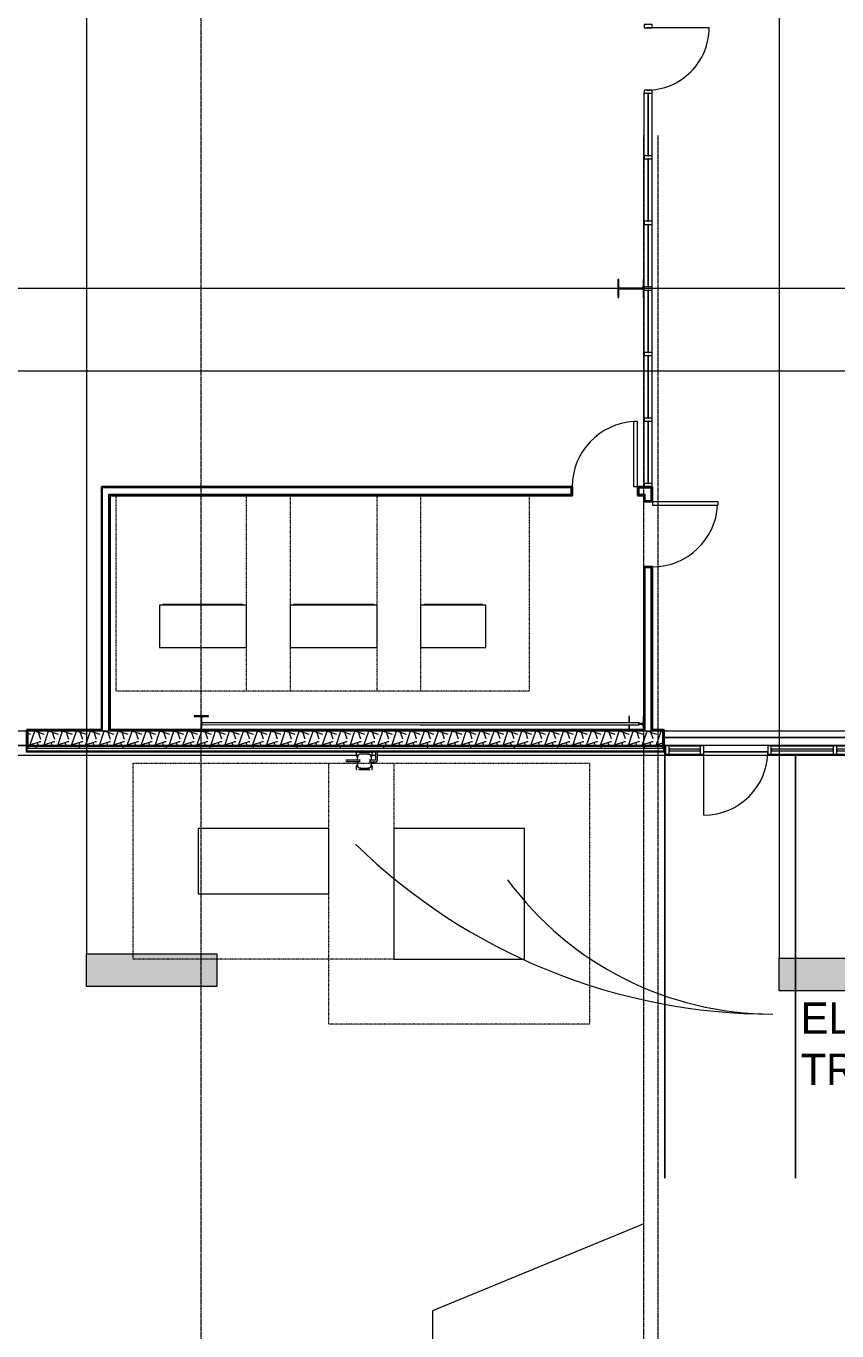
# Model space of a CAD drawing. Header units: inches. Extents: x 25369 to 33161, y -23509 to -20274.
# Drawn here: x 28388 to 28835, y -23118 to -22398 of the extents above; entities that cross this region are included whole.
import ezdxf

# ---------------------------------------------------------------- set-up
doc = ezdxf.new("R2010")
doc.units = ezdxf.units.IN
doc.header["$MEASUREMENT"] = 0
doc.linetypes.add('Dash', pattern=[0.25, 0.125, -0.125])
doc.linetypes.add('Grid Line 1_2_', pattern=[0.875, 0.5, -0.125, 0.125, -0.125])
for name, color, linetype, lineweight in [('A-DOOR', 31, 'Continuous', 9), ('A-FLOR', 192, 'Continuous', 9), ('A-GLAZ-CURT', 52, 'Continuous', 9), ('A-GLAZ-CWMG', 51, 'Continuous', 9), ('A-WALL', 113, 'Continuous', 9), ('A-WALL-PATT', 111, 'Continuous', 25), ('C-TOPO', 7, 'Continuous', 9), ('Conc', 7, 'Continuous', 13), ('E-ELEC-EQPM', 71, 'Continuous', 9), ('G-ANNO-SYMB', 111, 'Continuous', 9), ('G-ANNO-TEXT', 231, 'Continuous', 9), ('I-WALL', 2, 'Continuous', 9), ('L-SITE-WALL', 31, 'Continuous', 9), ('P-SANR-FIXT', 6, 'Continuous', 9), ('S-BEAM', 12, 'Continuous', 9), ('S-COLS', 52, 'Continuous', 9), ('S-GRID', 1, 'Continuous', 9)]:
    doc.layers.add(name, color=color, linetype=linetype, lineweight=lineweight)
doc.styles.add('Century Gothic', font='GOTHIC.TTF', dxfattribs={"height": 17.245342})
pattern_1 = [(0, (5929.126, 0), (61.44, 15.36), [2.534, -43.546, 2.534, -43.546, -245.76]), (0, (5929.126, 0), (61.44, 15.36), [-92.16, 2.534, -89.626, 2.534, -43.546, -107.52]), (0, (5929.126, 0), (61.44, 15.36), [-230.4, 2.534, -28.186, 2.534, -74.266]), (120, (5952.166, 7.68), (-44.02215, 45.528601), [2.534, -43.546, 2.534, -43.546, -245.76]), (120, (5952.166, 7.68), (-44.02215, 45.528601), [-92.16, 2.534, -89.626, 2.534, -43.546, -107.52]), (120, (5952.166, 7.68), (-44.02215, 45.528601), [-230.4, 2.534, -28.186, 2.534, -74.266]), (240, (5959.846, 38.4), (-17.41785, -60.888601), [2.534, -43.546, 2.534, -43.546, -245.76]), (240, (5959.846, 38.4), (-17.41785, -60.888601), [-92.16, 2.534, -89.626, 2.534, -43.546, -107.52]), (240, (5959.846, 38.4), (-17.41785, -60.888601), [-230.4, 2.534, -28.186, 2.534, -74.266])]

# ---------------------------------------------------------------- blocks, each defined once
blk = doc.blocks.new('Struct_Xcel_Sports Complex_rvt-2-Overall Floor Plan')
at = {"layer": 'A-FLOR', "color": 7}
blk.add_line((22941.27, -22790.8), (22810.7, -22790.8), dxfattribs=at)
at = {"layer": 'L-SITE-WALL', "color": 7}
for p, q in [((22810.7, -22790.8), (22941.27, -22790.8)), ((22651.42, -22798.8), (22458.52, -22798.8)), ((22811.39, -22798.8), (22652.39, -22798.8)), ((22867.77, -22798.8), (22832.58, -22798.8))]:
    blk.add_line(p, q, dxfattribs=at)
blk = doc.blocks.new('Girt_C - 8_D-1405489-Overall Floor Plan')
at = {"layer": 'S-BEAM'}
for p, q in [((22458.77, -22787.3), (22420.08, -22787.3)), ((22420.08, -22795.3), (22458.77, -22795.3))]:
    blk.add_line(p, q, dxfattribs=at)
blk = doc.blocks.new('Transformer-Dry-Type-Siemens - 6x6x6-1004770-Overall Floor Plan')
at = {"layer": 'E-ELEC-EQPM', "linetype": 'Dash'}
for p, q in [((-72, -72), (-72, 72)), ((-72, 72), (72, 72)), ((72, 72), (72, -72)), ((72, -72), (-72, -72))]:
    blk.add_line(p, q, dxfattribs=at)
at = {"layer": 'E-ELEC-EQPM'}
for p, q in [((36, 36), (-36, 36)), ((-36, 36), (-36, -36)), ((36, -36), (36, 36)), ((-36, -36), (36, -36))]:
    blk.add_line(p, q, dxfattribs=at)
blk = doc.blocks.new('Transformer-Dry-Type-Siemens - 6x3x6-1005805-Overall Floor Plan')
at = {"layer": 'E-ELEC-EQPM', "linetype": 'Dash'}
for p, q in [((-72, -54), (-72, 54)), ((-72, 54), (72, 54)), ((72, 54), (72, -54)), ((72, -54), (-72, -54))]:
    blk.add_line(p, q, dxfattribs=at)
at = {"layer": 'E-ELEC-EQPM'}
for p, q in [((36, 18), (-36, 18)), ((-36, 18), (-36, -18)), ((36, -18), (36, 18)), ((-36, -18), (36, -18))]:
    blk.add_line(p, q, dxfattribs=at)
blk = doc.blocks.new('System Panel - INSULATED LOW-E GLAZING _SEE ELEVATIONS FOR U-FACTOR_ SHGC_ _ LT_-1142335-Overall Floor Plan')
at = {"layer": 'A-GLAZ-CURT'}
for p, q in [((16.53125, -0.25), (-16.53125, -0.25)), ((-16.53125, -0.25), (-16.53125, -1.25)), ((-16.53125, -1.25), (-16.53125, -0.25)), ((16.53125, -0.25), (-16.53125, -0.25)), ((-16.53125, -1.25), (16.53125, -1.25)), ((-16.53125, -1.25), (16.53125, -1.25)), ((16.53125, -1.25), (16.53125, -0.25)), ((16.53125, -0.25), (16.53125, -1.25))]:
    blk.add_line(p, q, dxfattribs=at)
blk = doc.blocks.new('System Panel - INSULATED LOW-E GLAZING _SEE ELEVATIONS FOR U-FACTOR_ SHGC_ _ LT_-827433-Overall Floor Plan')
at = {"layer": 'A-GLAZ-CURT'}
for p, q in [((17.09375, -0.25), (-17.09375, -0.25)), ((-17.09375, -0.25), (-17.09375, -1.25)), ((-17.09375, -1.25), (-17.09375, -0.25)), ((17.09375, -0.25), (-17.09375, -0.25)), ((-17.09375, -1.25), (17.09375, -1.25)), ((-17.09375, -1.25), (17.09375, -1.25)), ((17.09375, -1.25), (17.09375, -0.25)), ((17.09375, -0.25), (17.09375, -1.25))]:
    blk.add_line(p, q, dxfattribs=at)
blk = doc.blocks.new('Door_Single_Storefront - one-1371403-Overall Floor Plan')
at = {"layer": 'A-DOOR'}
blk.add_line((-17.59375, -35.1875), (-17.59375, 0), dxfattribs=at)
blk.add_arc((-17.59375, 0), 35.1875, 270, 0, dxfattribs=at)
blk = doc.blocks.new('System Panel - INSULATED LOW-E GLAZING _SEE ELEVATIONS FOR U-FACTOR_ SHGC_ _ LT_-1354584-Overall Floor Plan')
at = {"layer": 'A-GLAZ-CURT'}
for p, q in [((8.59, -0.25), (-8.59, -0.25)), ((-8.59, -0.25), (-8.59, -1.25)), ((-8.59, -1.25), (-8.59, -0.25)), ((8.59, -0.25), (-8.59, -0.25)), ((-8.59, -1.25), (8.59, -1.25)), ((-8.59, -1.25), (8.59, -1.25)), ((8.59, -1.25), (8.59, -0.25)), ((8.59, -0.25), (8.59, -1.25))]:
    blk.add_line(p, q, dxfattribs=at)
blk = doc.blocks.new('Rectangular Mullion - Exterior 2_ x 4_5_-1135321-Overall Floor Plan')
at = {"layer": 'A-GLAZ-CWMG'}
for p, q in [((22278.7, -22795.43), (22311.77, -22795.43)), ((22278.7, -22799.93), (22311.77, -22799.93))]:
    blk.add_line(p, q, dxfattribs=at)
blk = doc.blocks.new('Rectangular Mullion - Exterior 2_ x 4_5_-1305167-Overall Floor Plan')
at = {"layer": 'A-GLAZ-CWMG'}
for p, q in [((22869.77, -22795.43), (22903.95, -22795.43)), ((22869.77, -22799.93), (22903.95, -22799.93))]:
    blk.add_line(p, q, dxfattribs=at)
blk = doc.blocks.new('Rectangular Mullion - Exterior 2_ x 4_5_-1354580-Overall Floor Plan')
at = {"layer": 'A-GLAZ-CWMG'}
for p, q in [((22813.39, -22795.43), (22830.58, -22795.43)), ((22813.39, -22799.93), (22830.58, -22799.93))]:
    blk.add_line(p, q, dxfattribs=at)
blk = doc.blocks.new('Rectangular Mullion - Exterior 2_ x 4_5_-1142379-Overall Floor Plan')
at = {"layer": 'A-GLAZ-CWMG', "lineweight": 13}
for p, q in [((-2, 3), (0, 3)), ((-2, -1.5), (-2, 3)), ((0, 3), (0, -1.5)), ((0, -1.5), (-2, -1.5))]:
    blk.add_line(p, q, dxfattribs=at)
blk = doc.blocks.new('Rectangular Mullion - Exterior 2_ x 4_5_-827464-Overall Floor Plan')
at = {"layer": 'A-GLAZ-CWMG', "lineweight": 13}
for p, q in [((-1, 3), (1, 3)), ((-1, -1.5), (-1, 3)), ((1, 3), (1, -1.5)), ((1, -1.5), (-1, -1.5))]:
    blk.add_line(p, q, dxfattribs=at)
blk = doc.blocks.new('Rectangular Mullion - Interior 1_75_ x 4_5_-1220307-Overall Floor Plan')
at = {"layer": 'A-GLAZ-CWMG', "lineweight": 13}
for p, q in [((-1.75, 1.5), (0, 1.5)), ((-1.75, -3), (-1.75, 1.5)), ((0, 1.5), (0, -3)), ((0, -3), (-1.75, -3))]:
    blk.add_line(p, q, dxfattribs=at)
blk = doc.blocks.new('System Panel - Interior Glazing-1220306-Overall Floor Plan')
at = {"layer": 'A-GLAZ-CURT'}
for p, q in [((17.21875, 0.9375), (-17.21875, 0.9375)), ((-17.21875, 0.9375), (-17.21875, 0.5625)), ((-17.21875, 0.5625), (17.21875, 0.5625)), ((17.21875, 0.5625), (17.21875, 0.9375))]:
    blk.add_line(p, q, dxfattribs=at)
blk = doc.blocks.new('Rectangular Mullion - Interior 1_75_ x 4_5_-1214730-Overall Floor Plan')
at = {"layer": 'A-GLAZ-CWMG'}
for p, q in [((22799.52, -22650.74), (22799.52, -22616.3)), ((22804.02, -22650.74), (22804.02, -22616.3))]:
    blk.add_line(p, q, dxfattribs=at)
blk = doc.blocks.new('Rectangular Mullion - Interior 1_75_ x 4_5_-1220285-Overall Floor Plan')
at = {"layer": 'A-GLAZ-CWMG', "lineweight": 13}
for p, q in [((-0.875, 1.5), (0.875, 1.5)), ((-0.875, -3), (-0.875, 1.5)), ((0.875, 1.5), (0.875, -3)), ((0.875, -3), (-0.875, -3))]:
    blk.add_line(p, q, dxfattribs=at)
blk = doc.blocks.new('Round Bar - 1_-1268727-Overall Floor Plan')
at = {"layer": 'S-BEAM'}
for p, q in [((22676.03, -22782.74), (22555.39, -22782.68)), ((22555.39, -22783.68), (22672.56, -22783.74)), ((22676.03, -22783.74), (22791.14, -22783.8)), ((22791.71, -22783.8), (22796.66, -22783.8))]:
    blk.add_line(p, q, dxfattribs=at)
for centre, start_param, end_param in [((22555.39, -22783.18), 0, 3.141593), ((22555.39, -22783.18), 3.141593, 6.283185), ((22796.66, -22783.3), 3.141593, 3.926991)]:
    blk.add_ellipse(centre, major_axis=(0, 0.5), ratio=0.470628, start_param=start_param, end_param=end_param, dxfattribs=at)
blk = doc.blocks.new('Round Bar - 1_-1268767-Overall Floor Plan')
at = {"layer": 'S-BEAM'}
for p, q in [((22555.41, -22783.8), (22796.77, -22783.68)), ((22796.76, -22782.68), (22671.17, -22782.74))]:
    blk.add_line(p, q, dxfattribs=at)
for centre, start_param, end_param in [((22555.33, -22783.3), 1.178097, 1.963495), ((22796.77, -22783.18), 0, 3.141593), ((22796.77, -22783.18), 3.141593, 6.283185)]:
    blk.add_ellipse(centre, major_axis=(0, 0.5), ratio=0.495962, start_param=start_param, end_param=end_param, dxfattribs=at)
blk = doc.blocks.new('Transformer Switchboard - 24_deep x 48_ wide x 90_H-1281217-Overall Floor Plan')
at = {"layer": 'E-ELEC-EQPM', "linetype": 'Dash'}
for p, q in [((-48, -84), (-48, 24)), ((-48, 24), (48, 24)), ((48, 24), (48, -84)), ((48, -84), (-48, -84))]:
    blk.add_line(p, q, dxfattribs=at)
at = {"layer": 'E-ELEC-EQPM'}
for p, q in [((24, 0), (-24, 0)), ((-24, 0), (-24, -23.5)), ((24, -23.5), (24, 0)), ((-24, -23.5), (24, -23.5)), ((-22, -23.5), (-22, -24)), ((22, -24), (-22, -24)), ((22, -24), (22, -23.5))]:
    blk.add_line(p, q, dxfattribs=at)
blk = doc.blocks.new('Transformer Switchboard - 24_deep x 36_ wide x 90_H-1281523-Overall Floor Plan')
at = {"layer": 'E-ELEC-EQPM', "linetype": 'Dash'}
for p, q in [((-42, -84), (-42, 24)), ((-42, 24), (42, 24)), ((42, 24), (42, -84)), ((42, -84), (-42, -84))]:
    blk.add_line(p, q, dxfattribs=at)
at = {"layer": 'E-ELEC-EQPM'}
for p, q in [((18, 0), (-18, 0)), ((-18, 0), (-18, -23.5)), ((18, -23.5), (18, 0)), ((-18, -23.5), (18, -23.5)), ((-16, -23.5), (-16, -24)), ((16, -24), (-16, -24)), ((16, -24), (16, -23.5))]:
    blk.add_line(p, q, dxfattribs=at)
blk = doc.blocks.new('Single-Flush - 36_ x 84_-1318898-Overall Floor Plan')
at = {"layer": 'A-DOOR', "lineweight": 13}
for p, q in [((16, 2.37), (16, 38.39)), ((18, 38.39), (16, 38.39)), ((18, 2.37), (18, 38.39)), ((18, 2.37), (16, 2.37))]:
    blk.add_line(p, q, dxfattribs=at)
at = {"layer": 'A-DOOR'}
blk.add_arc((18, 2.37), 36.07, 93.17885, 180, dxfattribs=at)
blk = doc.blocks.new('Rectangular Mullion - Interior 1_75_ x 4_5_-1314717-Overall Floor Plan')
at = {"layer": 'A-GLAZ-CWMG'}
for p, q in [((22799.52, -22542.18), (22799.52, -22507.74)), ((22804.02, -22542.18), (22804.02, -22507.74))]:
    blk.add_line(p, q, dxfattribs=at)
blk = doc.blocks.new('Rectangular Mullion - Interior 1_75_ x 4_5_-1314720-Overall Floor Plan')
at = {"layer": 'A-GLAZ-CWMG', "lineweight": 13}
for p, q in [((-0.875, 1.5), (0.875, 1.5)), ((-0.875, -3), (-0.875, 1.5)), ((0.875, 1.5), (0.875, -3)), ((0.875, -3), (-0.875, -3))]:
    blk.add_line(p, q, dxfattribs=at)
blk = doc.blocks.new('Door_Single_Storefront - one-1371409-Overall Floor Plan')
at = {"layer": 'A-DOOR'}
blk.add_line((-17.21875, 34.4375), (-17.21875, 0), dxfattribs=at)
blk.add_arc((-17.21875, 0), 34.4375, 360, 90, dxfattribs=at)
blk = doc.blocks.new('Rectangular Mullion - Interior 1_75_ x 4_5_-1315442-Overall Floor Plan')
at = {"layer": 'A-GLAZ-CWMG'}
for p, q in [((22799.52, -22469.8), (22799.52, -22435.37)), ((22804.02, -22469.8), (22804.02, -22435.37))]:
    blk.add_line(p, q, dxfattribs=at)
blk = doc.blocks.new('gas_meter-250_cfh_2214 - gas_meter-250_cfh_2214-1353211-Overall Floor Plan')
at = {"layer": 'P-SANR-FIXT'}
for p, q in [((-2.99, 0.37), (-9.24, 0.37)), ((-4.4, 4.34), (-4.4, 3.16)), ((-4.4, 3.16), (-4.06, 3.16)), ((-3.79, 4.61), (-4.13, 4.61)), ((-4.06, 3.16), (-3.31, 3.16)), ((-3.96, 1.77), (-3.96, 0.36)), ((-3.96, 1.77), (-3.96, 0.36)), ((-3.75, 2.86), (-3.75, 2.59)), ((-3.75, 1.98), (-3.75, 1.77)), ((3.06, 4.61), (-3.06, 4.61)), ((2.04, 3.77), (-1.96, 3.77)), ((3.4, 3.16), (4.06, 3.16)), ((6.15, 0.5), (3.51, 0.5)), ((4.13, 4.61), (3.79, 4.61)), ((4.04, 0.48), (4.04, 1.77)), ((4.04, 0.48), (4.04, 1.77)), ((4.06, 3.16), (4.4, 3.16)), ((4.4, 3.16), (4.4, 4.34)), ((6.26, 5.12), (6.26, 0.61)), ((7.26, 0.61), (7.26, 5.12)), ((-9.24, 0), (-9.47, 0)), ((-9.24, -0.38), (-2.99, -0.38)), ((-4.4, -3.34), (-4.4, -4.57)), ((-4.06, -3.34), (-4.4, -3.34)), ((-4.28, -4.69), (-3.94, -4.69)), ((-3.33, -3.34), (-4.06, -3.34)), ((-3.96, -0.36), (-3.96, -1.98)), ((-3.96, -0.36), (-3.96, -1.98)), ((-3.75, -1.98), (-3.75, -2.1)), ((-3.75, -2.75), (-3.75, -2.92)), ((-3.06, -4.69), (3.06, -4.69)), ((-2.81, 0), (-2.99, 0)), ((-1.97, -3.98), (-2.49, -3.98)), ((-2.49, -3.98), (-1.97, -3.98)), ((-2.27, 0), (-2.4, 0)), ((-1.96, -3.98), (2.04, -3.98)), ((2.04, -3.75), (2.22, -3.75)), ((2.04, -3.98), (2.55, -3.98)), ((2.55, -3.98), (2.04, -3.98)), ((3.25, 0), (3.51, 0)), ((4.06, -3.34), (3.42, -3.34)), ((3.51, -0.5), (6.15, -0.5)), ((3.94, -4.69), (4.28, -4.69)), ((4.04, -1.98), (4.04, -0.47)), ((4.04, -1.98), (4.04, -0.47)), ((4.4, -3.34), (4.06, -3.34)), ((4.4, -4.57), (4.4, -3.34))]:
    blk.add_line(p, q, dxfattribs=at)
at = {"layer": 'P-SANR-FIXT', "flags": 128}
for points in [[(-9.24, 0.37), (-9.28, 0.37), (-9.32, 0.37), (-9.36, 0.37), (-9.4, 0.37), (-9.43, 0.37), (-9.47, 0.37), (-9.51, 0.37), (-9.55, 0.37), (-9.59, 0.37), (-9.63, 0.37), (-9.66, 0.37), (-9.7, 0.37), (-9.73, 0.37), (-9.77, 0.37), (-9.8, 0.37), (-9.83, 0.37), (-9.86, 0.37), (-9.9, 0.37), (-9.92, 0.37), (-9.95, 0.37), (-9.98, 0.37), (-10.01, 0.37), (-10.03, 0.37), (-10.06, 0.37), (-10.08, 0.37), (-10.1, 0.37), (-10.12, 0.37), (-10.14, 0.37), (-10.15, 0.37), (-10.17, 0.37), (-10.18, 0.37), (-10.19, 0.37), (-10.2, 0.37), (-10.21, 0.37), (-10.22, 0.37), (-10.23, 0.37), (-10.23, 0.37), (-10.23, 0.37), (-10.24, 0.37)], [(-4.4, 4.34), (-4.4, 4.35), (-4.4, 4.36), (-4.4, 4.37), (-4.4, 4.38), (-4.4, 4.39), (-4.39, 4.4), (-4.39, 4.41), (-4.39, 4.42), (-4.38, 4.43), (-4.38, 4.44), (-4.38, 4.45), (-4.37, 4.46), (-4.37, 4.47), (-4.36, 4.48), (-4.35, 4.49), (-4.35, 4.5), (-4.34, 4.51), (-4.33, 4.52), (-4.33, 4.52), (-4.32, 4.53), (-4.31, 4.54), (-4.3, 4.55), (-4.29, 4.55), (-4.29, 4.56), (-4.28, 4.57), (-4.27, 4.57), (-4.26, 4.58), (-4.25, 4.58), (-4.24, 4.59), (-4.23, 4.59), (-4.22, 4.59), (-4.21, 4.6), (-4.2, 4.6), (-4.19, 4.6), (-4.18, 4.6), (-4.17, 4.61), (-4.15, 4.61), (-4.14, 4.61), (-4.13, 4.61), (-4.13, 4.61)], [(-3.82, 2.35), (-3.87, 2.38), (-3.91, 2.42), (-3.95, 2.45), (-4, 2.49), (-4.04, 2.52), (-4.07, 2.56), (-4.11, 2.6), (-4.15, 2.65), (-4.18, 2.69), (-4.21, 2.73), (-4.24, 2.78), (-4.27, 2.83), (-4.29, 2.87), (-4.32, 2.92), (-4.34, 2.97), (-4.36, 3.02), (-4.38, 3.08), (-4.39, 3.13), (-4.4, 3.16)], [(-1.96, 3.77), (-2.04, 3.77), (-2.12, 3.76), (-2.19, 3.76), (-2.27, 3.74), (-2.35, 3.73), (-2.43, 3.71), (-2.51, 3.69), (-2.58, 3.67), (-2.66, 3.64), (-2.73, 3.61), (-2.81, 3.58), (-2.88, 3.54), (-2.95, 3.51), (-3.02, 3.46), (-3.08, 3.42), (-3.15, 3.37), (-3.21, 3.33), (-3.27, 3.27), (-3.33, 3.22), (-3.39, 3.16), (-3.44, 3.11), (-3.5, 3.04), (-3.55, 2.98), (-3.59, 2.92), (-3.64, 2.85), (-3.68, 2.78), (-3.72, 2.71), (-3.76, 2.64), (-3.79, 2.57), (-3.82, 2.5), (-3.85, 2.42), (-3.87, 2.34), (-3.89, 2.27), (-3.91, 2.19), (-3.93, 2.11), (-3.94, 2.03), (-3.95, 1.95), (-3.95, 1.87), (-3.96, 1.79), (-3.96, 1.77)], [(-2.24, 0.37), (-2.24, 0.37), (-2.24, 0.37), (-2.24, 0.37), (-2.25, 0.37), (-2.25, 0.37), (-2.26, 0.37), (-2.27, 0.37), (-2.27, 0.37), (-2.28, 0.37), (-2.3, 0.37), (-2.31, 0.37), (-2.32, 0.37), (-2.34, 0.37), (-2.35, 0.37), (-2.37, 0.37), (-2.38, 0.37), (-2.4, 0.37), (-2.42, 0.37), (-2.44, 0.37), (-2.46, 0.37), (-2.49, 0.37), (-2.51, 0.37), (-2.53, 0.37), (-2.56, 0.37), (-2.58, 0.37), (-2.61, 0.37), (-2.63, 0.37), (-2.66, 0.37), (-2.69, 0.37), (-2.71, 0.37), (-2.74, 0.37), (-2.77, 0.37), (-2.8, 0.37), (-2.83, 0.37), (-2.86, 0.37), (-2.89, 0.37), (-2.92, 0.37), (-2.95, 0.37), (-2.98, 0.37), (-2.99, 0.37)], [(4.04, 1.77), (4.04, 1.85), (4.04, 1.93), (4.03, 2.01), (4.02, 2.09), (4, 2.17), (3.99, 2.25), (3.97, 2.32), (3.94, 2.4), (3.92, 2.48), (3.89, 2.55), (3.85, 2.62), (3.82, 2.69), (3.78, 2.76), (3.74, 2.83), (3.7, 2.9), (3.65, 2.96), (3.6, 3.03), (3.55, 3.09), (3.49, 3.15), (3.44, 3.21), (3.38, 3.26), (3.32, 3.31), (3.26, 3.36), (3.19, 3.41), (3.13, 3.45), (3.06, 3.5), (2.99, 3.53), (2.92, 3.57), (2.84, 3.6), (2.77, 3.63), (2.69, 3.66), (2.62, 3.69), (2.54, 3.71), (2.46, 3.73), (2.38, 3.74), (2.31, 3.75), (2.23, 3.76), (2.15, 3.77), (2.07, 3.77), (2.04, 3.77)], [(3.51, 0.5), (3.48, 0.5), (3.45, 0.5), (3.42, 0.5), (3.39, 0.5), (3.37, 0.5), (3.34, 0.5), (3.31, 0.5), (3.28, 0.5), (3.25, 0.5), (3.22, 0.5), (3.19, 0.5), (3.17, 0.5), (3.14, 0.5), (3.12, 0.5), (3.09, 0.5), (3.07, 0.5), (3.04, 0.5), (3.02, 0.5), (3, 0.5), (2.98, 0.5), (2.96, 0.5), (2.94, 0.5), (2.92, 0.5), (2.9, 0.5), (2.88, 0.5), (2.87, 0.5), (2.85, 0.5), (2.84, 0.5), (2.83, 0.5), (2.82, 0.5), (2.8, 0.5), (2.8, 0.5), (2.79, 0.5), (2.78, 0.5), (2.77, 0.5), (2.77, 0.5), (2.77, 0.5), (2.77, 0.5), (2.76, 0.5)], [(4.4, 3.16), (4.39, 3.1), (4.37, 3.05), (4.35, 3), (4.33, 2.95), (4.31, 2.9), (4.28, 2.85), (4.26, 2.8), (4.23, 2.76), (4.2, 2.71), (4.16, 2.67), (4.13, 2.63), (4.09, 2.58), (4.06, 2.55), (4.02, 2.51), (3.98, 2.47), (3.94, 2.44), (3.89, 2.4)], [(4.13, 4.61), (4.14, 4.61), (4.15, 4.61), (4.16, 4.61), (4.17, 4.6), (4.18, 4.6), (4.19, 4.6), (4.21, 4.6), (4.22, 4.59), (4.23, 4.59), (4.24, 4.59), (4.25, 4.58), (4.26, 4.58), (4.27, 4.57), (4.27, 4.57), (4.28, 4.56), (4.29, 4.55), (4.3, 4.55), (4.31, 4.54), (4.32, 4.53), (4.33, 4.53), (4.33, 4.52), (4.34, 4.51), (4.35, 4.5), (4.35, 4.49), (4.36, 4.48), (4.36, 4.47), (4.37, 4.46), (4.37, 4.46), (4.38, 4.45), (4.38, 4.44), (4.39, 4.43), (4.39, 4.41), (4.39, 4.4), (4.4, 4.39), (4.4, 4.38), (4.4, 4.37), (4.4, 4.36), (4.4, 4.35), (4.4, 4.34), (4.4, 4.34)], [(6.26, 0.61), (6.26, 0.61), (6.26, 0.6), (6.26, 0.6), (6.26, 0.59), (6.26, 0.59), (6.26, 0.58), (6.26, 0.58), (6.26, 0.58), (6.26, 0.57), (6.26, 0.57), (6.25, 0.56), (6.25, 0.56), (6.25, 0.56), (6.25, 0.55), (6.24, 0.55), (6.24, 0.54), (6.24, 0.54), (6.24, 0.54), (6.23, 0.53), (6.23, 0.53), (6.23, 0.53), (6.22, 0.53), (6.22, 0.52), (6.22, 0.52), (6.21, 0.52), (6.21, 0.52), (6.21, 0.51), (6.2, 0.51), (6.2, 0.51), (6.19, 0.51), (6.19, 0.51), (6.18, 0.5), (6.18, 0.5), (6.18, 0.5), (6.17, 0.5), (6.17, 0.5), (6.16, 0.5), (6.16, 0.5), (6.15, 0.5), (6.15, 0.5)], [(6.15, -0.5), (6.2, -0.5), (6.24, -0.5), (6.29, -0.49), (6.33, -0.49), (6.37, -0.48), (6.42, -0.47), (6.46, -0.46), (6.5, -0.44), (6.54, -0.43), (6.59, -0.41), (6.63, -0.39), (6.67, -0.37), (6.71, -0.35), (6.74, -0.33), (6.78, -0.31), (6.82, -0.28), (6.85, -0.25), (6.89, -0.22), (6.92, -0.19), (6.95, -0.16), (6.98, -0.13), (7.01, -0.1), (7.04, -0.06), (7.06, -0.03), (7.09, 0.01), (7.11, 0.05), (7.13, 0.09), (7.15, 0.13), (7.17, 0.17), (7.19, 0.21), (7.2, 0.25), (7.22, 0.29), (7.23, 0.34), (7.24, 0.38), (7.25, 0.42), (7.25, 0.47), (7.26, 0.51), (7.26, 0.55), (7.26, 0.6), (7.26, 0.61)], [(-10.24, -0.38), (-10.24, -0.38), (-10.23, -0.38), (-10.23, -0.38), (-10.22, -0.38), (-10.22, -0.38), (-10.21, -0.38), (-10.2, -0.38), (-10.19, -0.38), (-10.17, -0.38), (-10.16, -0.38), (-10.14, -0.38), (-10.12, -0.38), (-10.1, -0.38), (-10.08, -0.38), (-10.06, -0.38), (-10.04, -0.38), (-10.01, -0.38), (-9.99, -0.38), (-9.96, -0.38), (-9.93, -0.38), (-9.9, -0.38), (-9.87, -0.38), (-9.84, -0.38), (-9.81, -0.38), (-9.78, -0.38), (-9.74, -0.38), (-9.71, -0.38), (-9.67, -0.38), (-9.64, -0.38), (-9.6, -0.38), (-9.56, -0.38), (-9.52, -0.38), (-9.48, -0.38), (-9.45, -0.38), (-9.41, -0.38), (-9.37, -0.38), (-9.33, -0.38), (-9.29, -0.38), (-9.25, -0.38), (-9.24, -0.38)], [(-4.4, -3.34), (-4.4, -3.29), (-4.4, -3.25), (-4.39, -3.21), (-4.39, -3.16), (-4.38, -3.12), (-4.37, -3.08), (-4.36, -3.04), (-4.34, -2.99), (-4.33, -2.95), (-4.31, -2.91), (-4.29, -2.87), (-4.28, -2.83), (-4.25, -2.8), (-4.23, -2.76), (-4.21, -2.72), (-4.18, -2.69), (-4.15, -2.65), (-4.13, -2.62), (-4.1, -2.59), (-4.07, -2.56), (-4.03, -2.53), (-4, -2.5), (-3.97, -2.47), (-3.93, -2.44), (-3.89, -2.42)], [(-4.28, -4.69), (-4.29, -4.69), (-4.29, -4.69), (-4.3, -4.69), (-4.3, -4.69), (-4.31, -4.69), (-4.31, -4.68), (-4.32, -4.68), (-4.32, -4.68), (-4.33, -4.68), (-4.33, -4.68), (-4.33, -4.68), (-4.34, -4.67), (-4.34, -4.67), (-4.35, -4.67), (-4.35, -4.67), (-4.35, -4.66), (-4.36, -4.66), (-4.36, -4.66), (-4.37, -4.66), (-4.37, -4.65), (-4.37, -4.65), (-4.37, -4.65), (-4.38, -4.64), (-4.38, -4.64), (-4.38, -4.63), (-4.39, -4.63), (-4.39, -4.63), (-4.39, -4.62), (-4.39, -4.62), (-4.39, -4.61), (-4.4, -4.61), (-4.4, -4.6), (-4.4, -4.6), (-4.4, -4.6), (-4.4, -4.59), (-4.4, -4.59), (-4.4, -4.58), (-4.4, -4.58), (-4.4, -4.57), (-4.4, -4.57)], [(-3.96, -1.98), (-3.95, -2.06), (-3.95, -2.14), (-3.94, -2.22), (-3.93, -2.3), (-3.92, -2.38), (-3.9, -2.45), (-3.88, -2.53), (-3.85, -2.61), (-3.83, -2.68), (-3.8, -2.76), (-3.76, -2.83), (-3.73, -2.9), (-3.69, -2.97), (-3.65, -3.04), (-3.61, -3.11), (-3.56, -3.17), (-3.51, -3.24), (-3.46, -3.3), (-3.4, -3.36), (-3.35, -3.41), (-3.29, -3.47), (-3.23, -3.52), (-3.17, -3.57), (-3.1, -3.62), (-3.04, -3.66), (-2.97, -3.7), (-2.9, -3.74), (-2.83, -3.78), (-2.75, -3.81), (-2.68, -3.84), (-2.6, -3.87), (-2.53, -3.9), (-2.45, -3.92), (-2.37, -3.94), (-2.3, -3.95), (-2.22, -3.96), (-2.14, -3.97), (-2.06, -3.98), (-1.98, -3.98), (-1.96, -3.98)], [(-2.99, -0.38), (-2.96, -0.38), (-2.93, -0.38), (-2.9, -0.38), (-2.87, -0.38), (-2.84, -0.38), (-2.81, -0.38), (-2.78, -0.38), (-2.75, -0.38), (-2.72, -0.38), (-2.69, -0.38), (-2.67, -0.38), (-2.64, -0.38), (-2.61, -0.38), (-2.59, -0.38), (-2.56, -0.38), (-2.54, -0.38), (-2.51, -0.38), (-2.49, -0.38), (-2.47, -0.38), (-2.45, -0.38), (-2.43, -0.38), (-2.41, -0.38), (-2.39, -0.38), (-2.37, -0.38), (-2.35, -0.38), (-2.34, -0.38), (-2.32, -0.38), (-2.31, -0.38), (-2.3, -0.38), (-2.29, -0.38), (-2.28, -0.38), (-2.27, -0.38), (-2.26, -0.38), (-2.25, -0.38), (-2.25, -0.38), (-2.24, -0.38), (-2.24, -0.38), (-2.24, -0.38), (-2.24, -0.38)], [(-2.49, -3.98), (-2.52, -3.96), (-2.55, -3.94), (-2.58, -3.91), (-2.6, -3.89), (-2.63, -3.86), (-2.66, -3.84), (-2.68, -3.81), (-2.7, -3.78)], [(2.04, -3.98), (2.12, -3.98), (2.2, -3.97), (2.28, -3.97), (2.36, -3.95), (2.44, -3.94), (2.52, -3.92), (2.6, -3.9), (2.67, -3.88), (2.75, -3.85), (2.82, -3.82), (2.9, -3.79), (2.97, -3.75), (3.04, -3.72), (3.11, -3.67), (3.17, -3.63), (3.24, -3.58), (3.3, -3.53), (3.36, -3.48), (3.42, -3.43), (3.48, -3.37), (3.53, -3.31), (3.59, -3.25), (3.64, -3.19), (3.68, -3.13), (3.73, -3.06), (3.77, -2.99), (3.81, -2.92), (3.84, -2.85), (3.88, -2.78), (3.91, -2.7), (3.94, -2.63), (3.96, -2.55), (3.98, -2.48), (4, -2.4), (4.02, -2.32), (4.03, -2.24), (4.04, -2.16), (4.04, -2.08), (4.04, -2), (4.04, -1.98)], [(2.66, -3.89), (2.63, -3.91), (2.61, -3.94), (2.58, -3.96), (2.55, -3.98)], [(2.73, -3.81), (2.71, -3.84), (2.69, -3.86)], [(2.76, -0.5), (2.76, -0.5), (2.77, -0.5), (2.77, -0.5), (2.77, -0.5), (2.78, -0.5), (2.79, -0.5), (2.79, -0.5), (2.8, -0.5), (2.81, -0.5), (2.82, -0.5), (2.84, -0.5), (2.85, -0.5), (2.86, -0.5), (2.88, -0.5), (2.9, -0.5), (2.91, -0.5), (2.93, -0.5), (2.95, -0.5), (2.97, -0.5), (2.99, -0.5), (3.01, -0.5), (3.04, -0.5), (3.06, -0.5), (3.08, -0.5), (3.11, -0.5), (3.13, -0.5), (3.16, -0.5), (3.19, -0.5), (3.21, -0.5), (3.24, -0.5), (3.27, -0.5), (3.3, -0.5), (3.33, -0.5), (3.36, -0.5), (3.39, -0.5), (3.42, -0.5), (3.45, -0.5), (3.48, -0.5), (3.51, -0.5), (3.51, -0.5)], [(3.95, -2.46), (3.98, -2.48), (4.02, -2.51), (4.05, -2.54), (4.08, -2.57), (4.11, -2.6), (4.14, -2.63), (4.17, -2.67), (4.19, -2.7), (4.22, -2.74), (4.24, -2.78), (4.26, -2.81), (4.28, -2.85), (4.3, -2.89), (4.32, -2.93), (4.34, -2.97), (4.35, -3.01), (4.36, -3.06), (4.37, -3.1), (4.38, -3.14), (4.39, -3.18), (4.4, -3.23), (4.4, -3.27), (4.4, -3.32), (4.4, -3.34)], [(4.4, -4.57), (4.4, -4.58), (4.4, -4.58), (4.4, -4.58), (4.4, -4.59), (4.4, -4.59), (4.4, -4.6), (4.4, -4.6), (4.4, -4.61), (4.39, -4.61), (4.39, -4.62), (4.39, -4.62), (4.39, -4.62), (4.39, -4.63), (4.38, -4.63), (4.38, -4.64), (4.38, -4.64), (4.38, -4.64), (4.37, -4.65), (4.37, -4.65), (4.37, -4.65), (4.36, -4.66), (4.36, -4.66), (4.36, -4.66), (4.35, -4.67), (4.35, -4.67), (4.34, -4.67), (4.34, -4.67), (4.34, -4.68), (4.33, -4.68), (4.33, -4.68), (4.32, -4.68), (4.32, -4.68), (4.31, -4.68), (4.31, -4.69), (4.3, -4.69), (4.3, -4.69), (4.29, -4.69), (4.29, -4.69), (4.29, -4.69), (4.28, -4.69)]]:
    blk.add_lwpolyline(points, dxfattribs=at)
at = {"layer": 'P-SANR-FIXT'}
for centre, radius, start, end in [((-1.96, 1.77), 2, 90, 180), ((-1.96, 1.77), 1.84, 171.36204, 180), ((2.04, 1.77), 2, 360, 90), ((2.04, 1.77), 1.84, 81.36204, 90), ((-1.96, -1.98), 2, 180, 270), ((-1.96, -1.98), 1.84, 261.36204, 270), ((2.04, -1.98), 2, 270, 360), ((2.04, -1.98), 1.84, 351.36204, 0)]:
    blk.add_arc(centre, radius, start, end, dxfattribs=at)
blk = doc.blocks.new('Single-Flush - 36_ x 84_-1318930-Overall Floor Plan')
at = {"layer": 'A-DOOR', "lineweight": 13}
for p, q in [((16, -2.37), (16, -38.39)), ((18, -2.37), (16, -2.37)), ((18, -2.37), (18, -38.39)), ((18, -38.39), (16, -38.39))]:
    blk.add_line(p, q, dxfattribs=at)
at = {"layer": 'A-DOOR'}
blk.add_arc((18, -2.37), 36.07, 180, 266.82115, dxfattribs=at)
blk = doc.blocks.new('Section - 3_32_ x 3_8_-18514-Overall Floor Plan')
at = {"layer": 'G-ANNO-SYMB'}
blk.add_hatch(color=256, dxfattribs=at).paths.add_polyline_path([(0, 0.375), (0, 0), (-0.09375, 0), (-0.09375, 0.375)], flags=0)
for p, q in [((0, 0.375), (-0.09375, 0.375)), ((-0.09375, 0.375), (-0.09375, 0)), ((0, 0), (0, 0.375)), ((-0.09375, 0), (0, 0))]:
    blk.add_line(p, q, dxfattribs=at)

msp = doc.modelspace()

# ---------------------------------------------------------------- hatches: boundary and pattern name
at = {"layer": 'A-WALL-PATT', "lineweight": 9}
h = msp.add_hatch(dxfattribs=at)
h.set_pattern_fill('FP_15', color=256, style=0, pattern_type=2)
h.set_pattern_definition(pattern_1)
h.paths.add_polyline_path([(28429.89, -22787.3), (28429.89, -22653.12), (28429.27, -22653.12), (28429.27, -22787.3)], flags=0)
h = msp.add_hatch(dxfattribs=at)
h.set_pattern_fill('FP_15', color=256, style=0, pattern_type=2)
h.set_pattern_definition(pattern_1)
h.paths.add_polyline_path([(28728.52, -22657.24), (28728.52, -22656.62), (28725.7, -22656.62), (28725.7, -22654.87), (28725.08, -22654.87), (28725.08, -22657.24)], flags=0)
h.paths.add_polyline_path([(28689.08, -22657.24), (28689.08, -22654.87), (28688.45, -22654.87), (28688.45, -22656.62), (28433.39, -22656.62), (28433.39, -22657.24), (28643.45, -22657.24)], flags=0)
h = msp.add_hatch(dxfattribs=at)
h.set_pattern_fill('FP_15', color=256, style=0, pattern_type=2)
h.set_pattern_definition(pattern_1)
h.paths.add_polyline_path([(28433.39, -22787.3), (28434.02, -22787.3), (28434.02, -22657.24), (28433.39, -22657.24), (28433.39, -22786.55)], flags=0)
h = msp.add_hatch(dxfattribs=at)
h.set_pattern_fill('FP_16', color=256, style=0, pattern_type=2)
h.set_pattern_definition([(161.57, (5930.086, 0.96), (-7.6802237, -0.0009796), [0, -54.643, 6.067, 0]), (18.43, (5928.166, 0.96), (-7.6802237, 0.0009796), [0, -54.643, 6.067, 0]), (108.43, (5930.086, 0.96), (3.8382953, -19.20136532), [18.211, -42.499]), (71.57, (5928.166, 0.96), (3.8382953, 19.20136532), [18.211, -42.499])])
h.paths.add_polyline_path([(28348.45, -22795.3), (28348.45, -22787.3), (28243.89, -22787.3), (28243.89, -22795.3), (28292.53, -22795.3)], flags=0)
h.paths.add_polyline_path([(28388.64, -22795.3), (28739.08, -22795.3), (28739.08, -22787.3), (28388.64, -22787.3)], flags=0)
h = msp.add_hatch(dxfattribs=at)
h.set_pattern_fill('FP_18', color=256, style=0, pattern_type=2)
h.set_pattern_definition([(0, (5929.126, 0), (0, 24), []), (90, (5929.126, 0), (-24, 1e-15), [])])
h.paths.add_polyline_path([(28292.53, -22796.8), (28348.45, -22796.8), (28348.45, -22795.8), (28243.89, -22795.8), (28243.89, -22796.8), (28257.43, -22796.8)], flags=0)
h.paths.add_polyline_path([(28388.64, -22796.8), (28739.08, -22796.8), (28739.08, -22795.8), (28388.64, -22795.8)], flags=0)
at = {"layer": 'S-COLS'}
h = msp.add_hatch(dxfattribs=at)
h.set_pattern_fill('FP_13', color=256, style=0, pattern_type=2)
h.set_pattern_definition([(45, (5929.126, 0), (-19.00703, 19.00703), []), (45, (5929.126, 28.8), (-19.00703, 19.00703), [])])
h.paths.add_polyline_path([(28720.7, -22787.3), (28720.7, -22784.14), (28720.89, -22783.68), (28720.27, -22783.73), (28720.27, -22787.3)], flags=0)
h.paths.add_polyline_path([(28728.08, -22787.3), (28728.52, -22787.3), (28728.52, -22779.3), (28728.08, -22779.3), (28728.08, -22782.47), (28727.88, -22782.96), (28727.39, -22783.16), (28726.14, -22783.18), (28726.14, -22783.45), (28727.39, -22783.45), (28727.88, -22783.65), (28728.08, -22784.14)], flags=0)
h.paths.add_polyline_path([(28720.27, -22782.68), (28720.79, -22782.68), (28720.7, -22782.47), (28720.7, -22779.3), (28720.27, -22779.3), (28720.27, -22782.68)], flags=0)

# ---------------------------------------------------------------- linework, layer by layer
at = {"layer": 'A-WALL'}
for p, q in [((28688.45, -22653.12), (28429.89, -22653.12)), ((28429.89, -22787.3), (28429.89, -22653.12)), ((28688.45, -22656.62), (28688.45, -22653.12)), ((28725.7, -22653.12), (28725.7, -22656.62)), ((28725.7, -22653.12), (28732.64, -22653.12)), ((28732.64, -22659.96), (28732.64, -22653.12)), ((28433.39, -22656.62), (28688.45, -22656.62)), ((28433.39, -22787.3), (28433.39, -22656.62)), ((28725.7, -22656.62), (28729.14, -22656.62)), ((28729.14, -22656.62), (28729.14, -22659.96)), ((28729.14, -22659.96), (28732.64, -22659.96)), ((28732.64, -22697.21), (28729.14, -22697.21)), ((28729.14, -22697.21), (28729.14, -22787.3)), ((28732.64, -22787.3), (28732.64, -22697.21)), ((28388.64, -22787.3), (28388.64, -22796.8)), ((28739.08, -22787.3), (28388.64, -22787.3)), ((28429.27, -22786.55), (28429.27, -22787.3)), ((28434.02, -22786.55), (28434.02, -22787.3)), ((28728.52, -22786.55), (28728.52, -22787.3)), ((28733.27, -22786.55), (28733.27, -22787.3)), ((28739.08, -22796.8), (28739.08, -22787.3)), ((28739.83, -22796.8), (28387.89, -22796.8)), ((28739.83, -22798.3), (28387.89, -22798.3)), ((28739.08, -22795.3), (28388.64, -22795.3)), ((28739.08, -22795.8), (28388.64, -22795.8))]:
    msp.add_line(p, q, dxfattribs=at)
at = {"layer": 'A-WALL', "lineweight": 25}
for p, q in [((28429.27, -22786.55), (28387.89, -22786.55)), ((28387.89, -22786.55), (28387.89, -22798.62)), ((28728.52, -22786.55), (28434.02, -22786.55)), ((28739.83, -22786.55), (28733.27, -22786.55)), ((28739.83, -22798.62), (28739.83, -22786.55)), ((28387.89, -22798.62), (28739.83, -22798.62))]:
    msp.add_line(p, q, dxfattribs=at)
at = {"layer": 'C-TOPO'}
for p, q in [((28740.14, -23034), (28740.14, -22798.8)), ((28740.14, -22798.8), (28740.52, -22798.8)), ((28740.52, -22798.8), (28740.14, -22798.8)), ((28740.14, -22798.8), (28740.14, -23034)), ((28761.7, -22798.8), (28796.89, -22798.8)), ((28796.89, -22798.8), (28761.7, -22798.8)), ((28812.14, -22799.93), (28812.14, -23034)), ((28812.14, -23034), (28812.14, -22799.93))]:
    msp.add_line(p, q, dxfattribs=at)
at = {"layer": 'Conc'}
for p, q in [((28740.14, -23034), (28740.14, -22798.8)), ((28812.14, -23034), (28812.14, -22799.93))]:
    msp.add_line(p, q, dxfattribs=at)
at = {"layer": 'G-ANNO-SYMB'}
for p, q in [((28420.98, -20695.61), (28420.98, -22910.11)), ((28803.28, -21006.81), (28803.28, -22912.57)), ((32512.73, -22588.63), (27922.79, -22588.63))]:
    msp.add_line(p, q, dxfattribs=at)
at = {"layer": 'G-ANNO-TEXT', "color": 145}
for centre, radius, start in [((28799.69, -22613.73), 329.69, 225.69207), ((28799.69, -22761.88), 181.54, 216.30314)]:
    msp.add_arc(centre, radius, start, 270, dxfattribs=at)
at = {"layer": 'I-WALL', "lineweight": 25}
for p, q in [((28689.08, -22652.49), (28429.27, -22652.49)), ((28429.27, -22652.49), (28429.27, -22786.55)), ((28689.08, -22657.24), (28689.08, -22652.49)), ((28733.27, -22652.49), (28725.08, -22652.49)), ((28725.08, -22652.49), (28725.08, -22657.24)), ((28733.27, -22660.58), (28733.27, -22652.49)), ((28434.02, -22657.24), (28689.08, -22657.24)), ((28434.02, -22786.55), (28434.02, -22657.24)), ((28725.08, -22657.24), (28728.52, -22657.24)), ((28728.52, -22657.24), (28728.52, -22660.58)), ((28728.52, -22660.58), (28733.27, -22660.58)), ((28728.52, -22696.58), (28728.52, -22786.55)), ((28733.27, -22696.58), (28728.52, -22696.58)), ((28733.27, -22786.55), (28733.27, -22696.58))]:
    msp.add_line(p, q, dxfattribs=at)
at = {"layer": 'L-SITE-WALL'}
for p, q in [((28387.64, -22798.8), (28580.55, -22798.8)), ((28581.51, -22798.8), (28740.52, -22798.8)), ((28761.7, -22798.8), (28796.89, -22798.8)), ((28569.95, -22800.8), (27985.27, -22800.8)), ((28580.56, -22800.8), (28578.58, -22800.8)), ((31161.95, -22800.8), (28581.51, -22800.8))]:
    msp.add_line(p, q, dxfattribs=at)
at = {"layer": 'S-COLS', "lineweight": 15}
for p, q in [((28714.7, -22538.05), (28714.27, -22538.05)), ((28714.27, -22538.05), (28714.27, -22548.05)), ((28714.7, -22542.22), (28714.7, -22538.05)), ((28728.52, -22538.05), (28728.08, -22538.05)), ((28728.08, -22538.05), (28728.08, -22542.22)), ((28728.52, -22548.05), (28728.52, -22538.05)), ((28714.7, -22548.05), (28714.7, -22543.89)), ((28727.39, -22542.91), (28715.39, -22542.91)), ((28715.39, -22543.2), (28727.39, -22543.2)), ((28728.08, -22543.89), (28728.08, -22548.05)), ((28714.27, -22548.05), (28714.7, -22548.05)), ((28728.08, -22548.05), (28728.52, -22548.05)), ((28488.39, -22778.8), (28480.39, -22778.8)), ((28480.39, -22778.8), (28480.39, -22779.24)), ((28480.39, -22779.24), (28483.56, -22779.24)), ((28484.25, -22779.93), (28484.25, -22786.18)), ((28484.54, -22782.69), (28484.54, -22779.93)), ((28484.54, -22786.18), (28484.54, -22783.66)), ((28485.23, -22779.24), (28488.39, -22779.24)), ((28488.39, -22779.24), (28488.39, -22778.8)), ((28720.7, -22779.3), (28720.27, -22779.3)), ((28720.27, -22779.3), (28720.27, -22782.68)), ((28720.27, -22783.68), (28720.27, -22787.3)), ((28720.7, -22782.47), (28720.7, -22779.3)), ((28720.7, -22787.3), (28720.7, -22784.14)), ((28726.08, -22783.45), (28727.39, -22783.45)), ((28727.39, -22783.16), (28726.12, -22783.16)), ((28728.52, -22779.3), (28728.08, -22779.3)), ((28728.08, -22779.3), (28728.08, -22782.47)), ((28728.08, -22784.14), (28728.08, -22787.3)), ((28728.52, -22787.3), (28728.52, -22779.3)), ((28483.56, -22786.87), (28480.39, -22786.87)), ((28480.39, -22786.87), (28480.39, -22787.3)), ((28480.39, -22787.3), (28488.39, -22787.3)), ((28488.39, -22786.87), (28485.23, -22786.87)), ((28488.39, -22787.3), (28488.39, -22786.87)), ((28720.27, -22787.3), (28720.7, -22787.3)), ((28728.08, -22787.3), (28728.52, -22787.3))]:
    msp.add_line(p, q, dxfattribs=at)
for centre, start, end in [((28715.39, -22542.22), 180, 270), ((28715.39, -22543.89), 90, 180), ((28727.39, -22542.22), 270, 0), ((28727.39, -22543.89), 0, 90), ((28483.56, -22779.93), 0, 90), ((28485.23, -22779.93), 90, 180), ((28721.39, -22782.47), 180, 199.65864), ((28721.39, -22784.14), 137.81194, 180), ((28727.39, -22782.47), 270, 0), ((28727.39, -22784.14), 0, 90), ((28483.56, -22786.18), 270, 0), ((28485.23, -22786.18), 180, 270)]:
    msp.add_arc(centre, 0.691, start, end, dxfattribs=at)
at = {"layer": 'S-GRID', "linetype": 'Grid Line 1_2_'}
for p, q in [((28484.27, -23155.1), (28484.27, -20370)), ((28728.52, -23059.1), (28728.52, -22458.61)), ((28736.52, -23155.1), (28736.52, -22458.61)), ((32356.47, -22543.05), (27400.49, -22543.05)), ((32648.19, -22543.05), (27719.33, -22543.05)), ((28728.52, -23317.24), (28728.52, -22542.61)), ((32356.47, -22787.3), (27400.49, -22787.3)), ((32648.19, -22787.3), (27719.33, -22787.3)), ((32260.47, -22795.3), (27496.49, -22795.3)), ((32552.19, -22795.3), (27844.64, -22795.3))]:
    msp.add_line(p, q, dxfattribs=at)
at = {"layer": 'S-GRID'}
for p, q in [((28728.52, -23059.1), (28611.92, -23107.1)), ((28611.92, -23107.1), (28611.92, -23155.1))]:
    msp.add_line(p, q, dxfattribs=at)

# ---------------------------------------------------------------- block references
at = {"lineweight": 5}
msp.add_blockref('Struct_Xcel_Sports Complex_rvt-2-Overall Floor Plan', (5929.13, 0), dxfattribs=at)
at = {"layer": 'A-DOOR'}
for name, p, rotation in [('Door_Single_Storefront - one-1371409-Overall Floor Plan', (28730.14, -22416.4), 270.0000000000069), ('Single-Flush - 36_ x 84_-1318930-Overall Floor Plan', (28730.89, -22678.58), 89.99999999999206)]:
    msp.add_blockref(name, p, dxfattribs=dict(at, rotation=rotation))
for name, p in [('Single-Flush - 36_ x 84_-1318898-Overall Floor Plan', (28707.08, -22654.87)), ('Door_Single_Storefront - one-1371403-Overall Floor Plan', (28779.3, -22798.43))]:
    msp.add_blockref(name, p, dxfattribs=at)
at = {"layer": 'A-GLAZ-CURT'}
for name, p, rotation in [('System Panel - Interior Glazing-1220306-Overall Floor Plan', (28730.14, -22452.58), 270.0000000000069), ('System Panel - Interior Glazing-1220306-Overall Floor Plan', (28730.14, -22488.77), 270.0000000000069), ('System Panel - Interior Glazing-1220306-Overall Floor Plan', (28730.14, -22524.96), 270.0000000000069), ('System Panel - Interior Glazing-1220306-Overall Floor Plan', (28730.14, -22561.15), 270.0000000000069), ('System Panel - Interior Glazing-1220306-Overall Floor Plan', (28730.14, -22597.33), 270.0000000000069), ('System Panel - Interior Glazing-1220306-Overall Floor Plan', (28730.14, -22633.52), 270.0000000000069), ('System Panel - INSULATED LOW-E GLAZING _SEE ELEVATIONS FOR U-FACTOR_ SHGC_ _ LT_-1354584-Overall Floor Plan', (28751.11, -22798.43), 180), ('System Panel - INSULATED LOW-E GLAZING _SEE ELEVATIONS FOR U-FACTOR_ SHGC_ _ LT_-827433-Overall Floor Plan', (28815.99, -22798.43), 180), ('System Panel - INSULATED LOW-E GLAZING _SEE ELEVATIONS FOR U-FACTOR_ SHGC_ _ LT_-1142335-Overall Floor Plan', (28851.61, -22798.43), 180)]:
    msp.add_blockref(name, p, dxfattribs=dict(at, rotation=rotation))
at = {"layer": 'A-GLAZ-CWMG', "extrusion": (0, 0, -1), "rotation": 269.9999999999931}
for name, p in [('Rectangular Mullion - Interior 1_75_ x 4_5_-1314720-Overall Floor Plan', (-28730.14, -22398.3)), ('Rectangular Mullion - Interior 1_75_ x 4_5_-1314720-Overall Floor Plan', (-28730.14, -22434.49)), ('Rectangular Mullion - Interior 1_75_ x 4_5_-1314720-Overall Floor Plan', (-28730.14, -22470.68)), ('Rectangular Mullion - Interior 1_75_ x 4_5_-1314720-Overall Floor Plan', (-28730.14, -22506.87)), ('Rectangular Mullion - Interior 1_75_ x 4_5_-1314720-Overall Floor Plan', (-28730.14, -22543.05)), ('Rectangular Mullion - Interior 1_75_ x 4_5_-1314720-Overall Floor Plan', (-28730.14, -22579.24)), ('Rectangular Mullion - Interior 1_75_ x 4_5_-1220285-Overall Floor Plan', (-28730.14, -22615.43)), ('Rectangular Mullion - Interior 1_75_ x 4_5_-1220307-Overall Floor Plan', (-28730.14, -22652.49))]:
    msp.add_blockref(name, p, dxfattribs=at)
at = {"layer": 'A-GLAZ-CWMG'}
for name, p in [('Rectangular Mullion - Interior 1_75_ x 4_5_-1315442-Overall Floor Plan', (5929.13, 0)), ('Rectangular Mullion - Interior 1_75_ x 4_5_-1314717-Overall Floor Plan', (5929.13, 36.19)), ('Rectangular Mullion - Interior 1_75_ x 4_5_-1314717-Overall Floor Plan', (5929.13, 0)), ('Rectangular Mullion - Interior 1_75_ x 4_5_-1314717-Overall Floor Plan', (5929.13, -36.19)), ('Rectangular Mullion - Interior 1_75_ x 4_5_-1314717-Overall Floor Plan', (5929.13, -72.37)), ('Rectangular Mullion - Interior 1_75_ x 4_5_-1214730-Overall Floor Plan', (5929.13, 0)), ('Rectangular Mullion - Exterior 2_ x 4_5_-1354580-Overall Floor Plan', (5929.13, 0)), ('Rectangular Mullion - Exterior 2_ x 4_5_-1305167-Overall Floor Plan', (5929.13, 0)), ('Rectangular Mullion - Exterior 2_ x 4_5_-1135321-Overall Floor Plan', (6556.38, 0))]:
    msp.add_blockref(name, p, dxfattribs=at)
at = {"layer": 'A-GLAZ-CWMG', "extrusion": (0, 0, -1)}
for name, p in [('Rectangular Mullion - Exterior 2_ x 4_5_-1142379-Overall Floor Plan', (-28740.52, -22798.43)), ('Rectangular Mullion - Exterior 2_ x 4_5_-827464-Overall Floor Plan', (-28760.7, -22798.43)), ('Rectangular Mullion - Exterior 2_ x 4_5_-827464-Overall Floor Plan', (-28797.89, -22798.43)), ('Rectangular Mullion - Exterior 2_ x 4_5_-827464-Overall Floor Plan', (-28834.08, -22798.43))]:
    msp.add_blockref(name, p, dxfattribs=at)
at = {"layer": 'E-ELEC-EQPM', "rotation": 180}
for name, p in [('Transformer Switchboard - 24_deep x 48_ wide x 90_H-1281217-Overall Floor Plan', (28485.33, -22741.24)), ('Transformer Switchboard - 24_deep x 48_ wide x 90_H-1281217-Overall Floor Plan', (28557.33, -22741.24)), ('Transformer Switchboard - 24_deep x 36_ wide x 90_H-1281523-Overall Floor Plan', (28623.33, -22741.24))]:
    msp.add_blockref(name, p, dxfattribs=at)
at = {"layer": 'E-ELEC-EQPM'}
for name, p in [('Transformer-Dry-Type-Siemens - 6x3x6-1005805-Overall Floor Plan', (28518.64, -22859.05)), ('Transformer-Dry-Type-Siemens - 6x6x6-1004770-Overall Floor Plan', (28626.64, -22877.05))]:
    msp.add_blockref(name, p, dxfattribs=at)
at = {"layer": 'G-ANNO-SYMB', "extrusion": (0, 0, -1), "xscale": 191.9999999999999, "yscale": 191.9999999999999, "zscale": 191.9999999999999, "rotation": 90.00000000000053}
for p in [(-28420.98, -22910.11), (-28803.28, -22912.57)]:
    msp.add_blockref('Section - 3_32_ x 3_8_-18514-Overall Floor Plan', p, dxfattribs=at)
at = {"layer": 'P-SANR-FIXT'}
msp.add_blockref('gas_meter-250_cfh_2214 - gas_meter-250_cfh_2214-1353211-Overall Floor Plan', (28574.27, -22803.74), dxfattribs=at)
at = {"layer": 'S-BEAM'}
for name in ['Round Bar - 1_-1268767-Overall Floor Plan', 'Round Bar - 1_-1268727-Overall Floor Plan', 'Girt_C - 8_D-1405489-Overall Floor Plan']:
    msp.add_blockref(name, (5929.13, 0), dxfattribs=at)

# ---------------------------------------------------------------- texts
at = {"layer": 'G-ANNO-TEXT', "color": 145, "insert": (28815.05, -22937), "char_height": 17.2453, "width": 213.84, "attachment_point": 1, "line_spacing_factor": 0.984117, "style": 'Century Gothic'}
msp.add_mtext('ELECTRICAL\\PTRANSFORMERS', dxfattribs=at)

doc.saveas('drawing.dxf')
